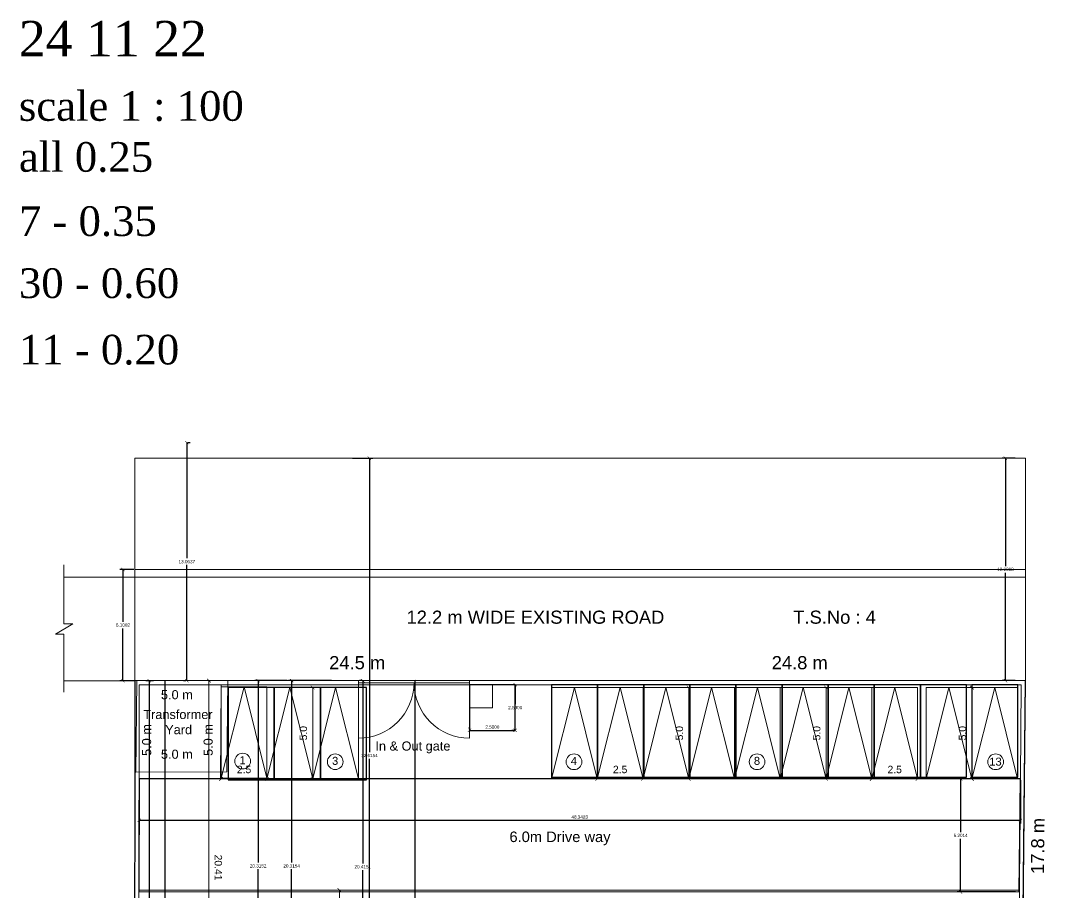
# Model space of a CAD drawing. Header units: metres. Extents: x -1560643 to -1560434, y 43491 to 43663.
# Drawn here: x -1560550.4 to -1560494.2, y 43556.4 to 43604.2 of the extents above; entities that cross this region are included whole.
import ezdxf

# ---------------------------------------------------------------- set-up
doc = ezdxf.new("R2010")
doc.units = ezdxf.units.M
doc.header["$LTSCALE"] = 750
doc.header["$MEASUREMENT"] = 0
doc.header["$PDMODE"] = 35
doc.header["$PDSIZE"] = 50
doc.linetypes.add('CACHE3', pattern=[5.25, 4.2, -1.05])
doc.layers.get('0').update_dxf_attribs({"lineweight": 5})
doc.layers.get('Defpoints').update_dxf_attribs({"lineweight": 0})
for name, color, linetype, lineweight in [('BLK_1_FLR_0_DRINKING_WATER', 7, 'Continuous', 5), ('DIST_CL_ROAD', 7, 'Continuous', 0), ('DIST_EXIT', 7, 'Continuous', 0), ('NOTIFIED_ROAD', 183, 'Continuous', 13), ('ROAD_WIDTH', 2, 'Continuous', 13), ('SEGREGATED_TOILET', 1, 'Continuous', 0), ('TRANSFORMER_YARD', 7, 'Continuous', 0), ('TRANSFORMER_YARD_ROAD', 7, 'Continuous', 0)]:
    doc.layers.add(name, color=color, linetype=linetype, lineweight=lineweight)
for name, color, linetype in [('BLK_1_LVL_0_FRONT_SETBACK', 2, 'Continuous'), ('DRIVEWAY', 6, 'Continuous'), ('GUARD_ROOM', 2, 'Continuous'), ('PLOT_BOUNDARY', 70, 'Continuous'), ('SURRENDER_ROAD_WIDTH', 2, 'Continuous')]:
    doc.layers.add(name, color=color, linetype=linetype)
for name, color, linetype, plot in [('BLK_1_MAX_HEIGHT_CAL', 7, 'Continuous', False), ('PARKING_SLOT', 30, 'Continuous', False), ('SHORTEST_DIST_TO_ROAD', 6, 'Continuous', False)]:
    doc.layers.add(name, color=color, linetype=linetype, plot=plot)
doc.styles.add('cent', font='arial.ttf', dxfattribs={"height": 8})
doc.styles.add('outer', font='arial.ttf')
doc.styles.add('regular', font='arial.ttf', dxfattribs={"height": 15})
doc.styles.get("Standard").update_dxf_attribs({"font": 'arial.ttf'})
doc.styles.add('style1', font='times.ttf', dxfattribs={"width": 0.95, "height": 200})
doc.dimstyles.get("Standard").update_dxf_attribs({"dimtxt": 0.18, "dimasz": 0.18, "dimexe": 0.18, "dimexo": 0.0625, "dimgap": 0.09, "dimtad": 1, "dimtih": 1, "dimtoh": 1, "dimdec": 4, "dimzin": 0, "dimdsep": 46, "dimtxsty": 'Standard', "dimblk": 'ARCHTICK', "dimcen": 0.09, "dimadec": 0, "dimazin": 0, "dimtfac": 1, "dimtdec": 4, "dimtofl": 0, "dimtmove": 0, "dimatfit": 3, "dimldrblk": 'ARCHTICK', "dimfxl": 0, "dimtolj": 1, "dimtzin": 0, "dimarcsym": 0})

# ---------------------------------------------------------------- blocks, each defined once
blk = doc.blocks.new('_ArchTick')
at = {"color": 0, "linetype": 'ByBlock', "const_width": 0.15}
blk.add_lwpolyline([(-0.5, -0.5), (0.5, 0.5)], dxfattribs=at)
blk = doc.blocks.new('*D10')
at = {"layer": 'Defpoints', "color": 0}
for p in [(-1560543.324, 43568.005), (-1560543.025, 43568.005), (-1560543.022, 43503.418)]:
    blk.add_point(p, dxfattribs=at)
at = {"layer": 'SEGREGATED_TOILET', "color": 0, "lineweight": -2}
for p, q in [((-1560543.088, 43568.005), (-1560543.504, 43568.005)), ((-1560543.324, 43568.005), (-1560543.322, 43506.623)), ((-1560543.322, 43503.418), (-1560543.322, 43506.259)), ((-1560543.085, 43503.418), (-1560543.502, 43503.418))]:
    blk.add_line(p, q, dxfattribs=at)
at = {"layer": 'SEGREGATED_TOILET', "color": 0, "lineweight": -2, "xscale": 0.18, "yscale": 0.18, "zscale": 0.18}
for p, rotation in [((-1560543.324, 43568.005), 90.00245245852457), ((-1560543.322, 43503.418), 270.0024524585245)]:
    blk.add_blockref('_ArchTick', p, dxfattribs=dict(at, rotation=rotation))
at = {"layer": 'SEGREGATED_TOILET', "color": 0, "insert": (-1560543.322, 43506.441), "char_height": 0.18, "attachment_point": 5}
blk.add_mtext('\\A1;64.5868', dxfattribs=at)
blk = doc.blocks.new('*D11')
at = {"layer": 'Defpoints', "color": 0}
for p in [(-1560535.51, 43568.006), (-1560533.259, 43568.006), (-1560533.259, 43547.69)]:
    blk.add_point(p, dxfattribs=at)
at = {"layer": 'SHORTEST_DIST_TO_ROAD', "color": 0, "lineweight": -2}
for p, q in [((-1560533.321, 43568.006), (-1560535.69, 43568.006)), ((-1560535.51, 43568.006), (-1560535.51, 43558.03)), ((-1560535.51, 43547.69), (-1560535.51, 43557.666)), ((-1560533.321, 43547.69), (-1560535.69, 43547.69))]:
    blk.add_line(p, q, dxfattribs=at)
at = {"layer": 'SHORTEST_DIST_TO_ROAD', "color": 0, "lineweight": -2, "xscale": 0.18, "yscale": 0.18, "zscale": 0.18}
for p, rotation in [((-1560535.51, 43568.006), 90), ((-1560535.51, 43547.69), 270)]:
    blk.add_blockref('_ArchTick', p, dxfattribs=dict(at, rotation=rotation))
at = {"layer": 'SHORTEST_DIST_TO_ROAD', "color": 0, "insert": (-1560535.51, 43557.848), "char_height": 0.18, "attachment_point": 5}
blk.add_mtext('\\A1;20.3154', dxfattribs=at)
blk = doc.blocks.new('*D12')
at = {"layer": 'Defpoints', "color": 0}
for p in [(-1560537.347, 43568.006), (-1560535.69, 43568.006), (-1560535.69, 43547.69)]:
    blk.add_point(p, dxfattribs=at)
at = {"layer": 'NOTIFIED_ROAD', "color": 0, "lineweight": -2}
for p, q in [((-1560535.753, 43568.006), (-1560537.527, 43568.006)), ((-1560537.347, 43568.006), (-1560537.347, 43558.03)), ((-1560537.347, 43547.69), (-1560537.347, 43557.666)), ((-1560535.753, 43547.69), (-1560537.527, 43547.69))]:
    blk.add_line(p, q, dxfattribs=at)
at = {"layer": 'NOTIFIED_ROAD', "color": 0, "lineweight": -2, "xscale": 0.18, "yscale": 0.18, "zscale": 0.18}
for p, rotation in [((-1560537.347, 43568.006), 90), ((-1560537.347, 43547.69), 270)]:
    blk.add_blockref('_ArchTick', p, dxfattribs=dict(at, rotation=rotation))
at = {"layer": 'NOTIFIED_ROAD', "color": 0, "insert": (-1560537.347, 43557.848), "char_height": 0.18, "attachment_point": 5}
blk.add_mtext('\\A1;20.3152', dxfattribs=at)
blk = doc.blocks.new('*D21')
at = {"layer": 'BLK_1_MAX_HEIGHT_CAL', "color": 0, "lineweight": -2}
for p, q in [((-1560532.163, 43580.206), (-1560531.065, 43580.206)), ((-1560531.245, 43580.206), (-1560531.245, 43564.08)), ((-1560531.245, 43547.591), (-1560531.245, 43563.717)), ((-1560532.151, 43547.591), (-1560531.065, 43547.591))]:
    blk.add_line(p, q, dxfattribs=at)
at = {"layer": 'Defpoints', "color": 0}
for p in [(-1560532.225, 43580.206), (-1560531.245, 43580.206), (-1560532.214, 43547.591)]:
    blk.add_point(p, dxfattribs=at)
at = {"layer": 'BLK_1_MAX_HEIGHT_CAL', "color": 0, "lineweight": -2, "xscale": 0.18, "yscale": 0.18, "zscale": 0.18}
for p, rotation in [((-1560531.245, 43580.206), 90), ((-1560531.245, 43547.591), 270)]:
    blk.add_blockref('_ArchTick', p, dxfattribs=dict(at, rotation=rotation))
at = {"layer": 'BLK_1_MAX_HEIGHT_CAL', "color": 0, "insert": (-1560531.245, 43563.899), "char_height": 0.18, "attachment_point": 5}
blk.add_mtext('\\A1;32.6154', dxfattribs=at)
blk = doc.blocks.new('*D22')
at = {"layer": 'Defpoints', "color": 0}
for p in [(-1560541.266, 43581.065), (-1560541.261, 43581.065), (-1560541.26, 43568.001)]:
    blk.add_point(p, dxfattribs=at)
at = {"layer": 'TRANSFORMER_YARD_ROAD', "color": 0, "lineweight": -2}
for p, q in [((-1560541.261, 43581.065), (-1560541.261, 43574.715)), ((-1560541.203, 43581.065), (-1560541.081, 43581.065)), ((-1560541.261, 43568.001), (-1560541.261, 43574.351)), ((-1560541.322, 43568.001), (-1560541.441, 43568.001))]:
    blk.add_line(p, q, dxfattribs=at)
at = {"layer": 'TRANSFORMER_YARD_ROAD', "color": 0, "lineweight": -2, "xscale": 0.18, "yscale": 0.18, "zscale": 0.18}
for p, rotation in [((-1560541.261, 43581.065), 90), ((-1560541.261, 43568.001), 270)]:
    blk.add_blockref('_ArchTick', p, dxfattribs=dict(at, rotation=rotation))
at = {"layer": 'TRANSFORMER_YARD_ROAD', "color": 0, "insert": (-1560541.261, 43574.533), "char_height": 0.18, "attachment_point": 5}
blk.add_mtext('\\A1;13.0637', dxfattribs=at)
blk = doc.blocks.new('*D23')
at = {"layer": 'Defpoints', "color": 0}
for p in [(-1560544.103, 43574.105), (-1560544.763, 43568.005), (-1560544.04, 43568.005)]:
    blk.add_point(p, dxfattribs=at)
at = {"layer": 'DIST_CL_ROAD', "color": 0, "lineweight": -2}
for p, q in [((-1560544.165, 43574.105), (-1560544.943, 43574.105)), ((-1560544.763, 43574.105), (-1560544.763, 43571.237)), ((-1560544.763, 43568.005), (-1560544.763, 43570.873)), ((-1560544.103, 43568.005), (-1560544.943, 43568.005))]:
    blk.add_line(p, q, dxfattribs=at)
at = {"layer": 'DIST_CL_ROAD', "color": 0, "lineweight": -2, "xscale": 0.18, "yscale": 0.18, "zscale": 0.18}
for p, rotation in [((-1560544.763, 43574.105), 90), ((-1560544.763, 43568.005), 270)]:
    blk.add_blockref('_ArchTick', p, dxfattribs=dict(at, rotation=rotation))
at = {"layer": 'DIST_CL_ROAD', "color": 0, "insert": (-1560544.763, 43571.055), "char_height": 0.18, "attachment_point": 5}
blk.add_mtext('\\A1;6.1002', dxfattribs=at)
blk = doc.blocks.new('*D28')
at = {"layer": 'Defpoints', "color": 0}
for p in [(-1560498.815, 43562.619), (-1560495.737, 43562.619), (-1560495.737, 43556.417)]:
    blk.add_point(p, dxfattribs=at)
at = {"layer": 'DRIVEWAY', "color": 0, "lineweight": -2}
for p, q in [((-1560495.8, 43562.619), (-1560498.995, 43562.619)), ((-1560498.815, 43562.619), (-1560498.815, 43559.7)), ((-1560498.815, 43556.417), (-1560498.815, 43559.336)), ((-1560495.8, 43556.417), (-1560498.995, 43556.417))]:
    blk.add_line(p, q, dxfattribs=at)
at = {"layer": 'DRIVEWAY', "color": 0, "lineweight": -2, "xscale": 0.18, "yscale": 0.18, "zscale": 0.18}
for p, rotation in [((-1560498.815, 43562.619), 90), ((-1560498.815, 43556.417), 270)]:
    blk.add_blockref('_ArchTick', p, dxfattribs=dict(at, rotation=rotation))
at = {"layer": 'DRIVEWAY', "color": 0, "insert": (-1560498.815, 43559.518), "char_height": 0.18, "attachment_point": 5}
blk.add_mtext('\\A1;6.2014', dxfattribs=at)
blk = doc.blocks.new('*D29')
at = {"layer": 'Defpoints', "color": 0, "ltscale": 400}
for p in [(-1560523.249, 43567.78), (-1560523.249, 43565.28), (-1560523.249, 43565.28)]:
    blk.add_point(p, dxfattribs=at)
at = {"layer": 'GUARD_ROOM', "color": 0, "lineweight": -2, "ltscale": 400}
for p, q in [((-1560523.312, 43567.78), (-1560523.429, 43567.78)), ((-1560523.249, 43567.78), (-1560523.249, 43566.712)), ((-1560523.249, 43565.28), (-1560523.249, 43566.348)), ((-1560523.312, 43565.28), (-1560523.429, 43565.28))]:
    blk.add_line(p, q, dxfattribs=at)
at = {"layer": 'GUARD_ROOM', "color": 0, "lineweight": -2, "ltscale": 400, "xscale": 0.18, "yscale": 0.18, "zscale": 0.18}
for p, rotation in [((-1560523.249, 43567.78), 90), ((-1560523.249, 43565.28), 270)]:
    blk.add_blockref('_ArchTick', p, dxfattribs=dict(at, rotation=rotation))
at = {"layer": 'GUARD_ROOM', "color": 0, "ltscale": 400, "insert": (-1560523.249, 43566.53), "char_height": 0.18, "attachment_point": 5}
blk.add_mtext('\\A1;2.5000', dxfattribs=at)
blk = doc.blocks.new('*D30')
at = {"layer": 'Defpoints', "color": 0, "ltscale": 400}
for p in [(-1560525.749, 43565.28), (-1560523.249, 43565.28), (-1560523.249, 43565.28)]:
    blk.add_point(p, dxfattribs=at)
at = {"layer": 'GUARD_ROOM', "color": 0, "lineweight": -2, "ltscale": 400}
for p, q in [((-1560525.749, 43565.342), (-1560525.749, 43565.46)), ((-1560523.249, 43565.342), (-1560523.249, 43565.46)), ((-1560525.749, 43565.28), (-1560523.249, 43565.28))]:
    blk.add_line(p, q, dxfattribs=at)
at = {"layer": 'GUARD_ROOM', "color": 0, "lineweight": -2, "ltscale": 400, "xscale": 0.18, "yscale": 0.18, "zscale": 0.18, "rotation": 180}
blk.add_blockref('_ArchTick', (-1560525.749, 43565.28), dxfattribs=at)
at = {"layer": 'GUARD_ROOM', "color": 0, "lineweight": -2, "ltscale": 400, "xscale": 0.18, "yscale": 0.18, "zscale": 0.18}
blk.add_blockref('_ArchTick', (-1560523.249, 43565.28), dxfattribs=at)
at = {"layer": 'GUARD_ROOM', "color": 0, "ltscale": 400, "insert": (-1560524.499, 43565.462), "char_height": 0.18, "attachment_point": 5}
blk.add_mtext('\\A1;2.5000', dxfattribs=at)
blk = doc.blocks.new('*D33')
at = {"layer": 'Defpoints', "color": 0}
for p in [(-1560531.61, 43568.006), (-1560531.61, 43568.006), (-1560531.608, 43547.591)]:
    blk.add_point(p, dxfattribs=at)
at = {"layer": 'DIST_EXIT', "color": 0, "lineweight": -2}
for p, q in [((-1560531.673, 43568.006), (-1560531.79, 43568.006)), ((-1560531.61, 43568.006), (-1560531.61, 43557.98)), ((-1560531.61, 43547.591), (-1560531.61, 43557.616)), ((-1560531.671, 43547.591), (-1560531.79, 43547.591))]:
    blk.add_line(p, q, dxfattribs=at)
at = {"layer": 'DIST_EXIT', "color": 0, "lineweight": -2, "xscale": 0.18, "yscale": 0.18, "zscale": 0.18}
for p, rotation in [((-1560531.61, 43568.006), 90), ((-1560531.61, 43547.591), 270)]:
    blk.add_blockref('_ArchTick', p, dxfattribs=dict(at, rotation=rotation))
at = {"layer": 'DIST_EXIT', "color": 0, "insert": (-1560531.61, 43557.798), "char_height": 0.18, "attachment_point": 5}
blk.add_mtext('\\A1;20.4151', dxfattribs=at)
blk = doc.blocks.new('*D35')
at = {"layer": 'Defpoints', "color": 0}
for p in [(-1560543.879, 43562.619), (-1560495.537, 43562.619), (-1560543.879, 43560.345)]:
    blk.add_point(p, dxfattribs=at)
at = {"layer": 'DRIVEWAY', "color": 0, "lineweight": -2}
for p, q in [((-1560543.879, 43562.556), (-1560543.879, 43560.165)), ((-1560495.537, 43562.556), (-1560495.537, 43560.165)), ((-1560495.537, 43560.345), (-1560543.879, 43560.345))]:
    blk.add_line(p, q, dxfattribs=at)
at = {"layer": 'DRIVEWAY', "color": 0, "lineweight": -2, "xscale": 0.18, "yscale": 0.18, "zscale": 0.18, "rotation": 180}
blk.add_blockref('_ArchTick', (-1560543.879, 43560.345), dxfattribs=at)
at = {"layer": 'DRIVEWAY', "color": 0, "lineweight": -2, "xscale": 0.18, "yscale": 0.18, "zscale": 0.18}
blk.add_blockref('_ArchTick', (-1560495.537, 43560.345), dxfattribs=at)
at = {"layer": 'DRIVEWAY', "color": 0, "insert": (-1560519.708, 43560.527), "char_height": 0.18, "attachment_point": 5}
blk.add_mtext('\\A1;48.3423', dxfattribs=at)
blk = doc.blocks.new('A$C52BB42CC')
for p, q in [((3748.3, 3178.9), (3748.3, 3306.6)), ((3748.3, 3280.2), (5825, 3280.2)), ((5825, 3056.6), (5825, 3280.2)), ((3730.6, 3156.8), (3767.6, 3178.9)), ((3767.6, 3178.9), (3748.3, 3178.9)), ((3748.3, 3156.8), (3730.6, 3156.8)), ((3748.3, 3031.4), (3748.3, 3156.8)), ((3902, 3056.4), (3748.3, 3056.4)), ((3901.2, 2273.4), (3902, 3056.4)), ((3902, 3056.4), (4810.3, 3056.6)), ((4061.7, 2252.8), (4061.6, 3056.5)), ((4384.5, 3047.6), (4384.5, 3056.6)), ((4384.5, 2848.9), (4384.5, 3052.1)), ((4624.5, 3047.6), (4624.5, 3056.6)), ((4624.5, 3056.6), (4674.5, 3056.6)), ((4810.3, 3056.6), (5825, 3056.6)), ((5825, 3056.6), (5818, 2345.7)), ((3910.2, 2273.4), (3911, 3047.4)), ((3911, 3047.4), (3910.8, 2844.5)), ((3911, 3047.4), (4810.3, 3047.6)), ((4088.1, 3047.4), (3911, 3047.4)), ((4086.3, 2844.4), (4088.1, 3047.4)), ((4088, 3043), (4186.9, 3043)), ((4088, 3043), (4088, 2845.8)), ((4137.5, 3043), (4088, 2845.8)), ((4137.5, 3043), (4186.9, 2845.8)), ((4186.9, 3043), (4186.9, 2845.8)), ((4186.9, 3041.7), (4285.7, 3041.7)), ((4186.9, 3041.7), (4186.9, 2844.5)), ((4236.3, 3041.7), (4186.9, 2844.5)), ((4236.3, 3041.7), (4285.7, 2844.5)), ((4285.7, 3041.7), (4384.5, 3041.7)), ((4285.7, 3041.7), (4285.7, 2844.5)), ((4335.1, 3041.7), (4285.7, 2844.5)), ((4285.7, 3041.7), (4285.7, 2844.5)), ((4285.7, 3041.6), (4285.7, 2844.4)), ((4335.1, 3041.7), (4384.5, 2844.5)), ((4810.3, 3047.6), (4384.5, 3047.6)), ((4384.5, 3041.7), (4384.5, 2844.5)), ((4504.4, 3047.6), (4504.6, 3047.6)), ((4624.5, 3047.6), (4624.5, 2932.1)), ((4624.5, 3047.6), (5815.9, 3047.6)), ((4801.3, 2844.4), (4801.3, 3047.6)), ((4801.3, 3041.6), (4900.1, 3041.6)), ((4801.3, 3041.6), (4801.3, 2844.4)), ((4850.7, 3041.6), (4801.3, 2844.4)), ((4850.7, 3041.6), (4900.1, 2844.4)), ((4900.1, 3041.6), (4999, 3041.6)), ((4900.1, 3041.6), (4900.1, 2844.4)), ((4949.5, 3041.6), (4900.1, 2844.4)), ((4900.1, 3041.6), (4900.1, 2844.4)), ((4949.5, 3041.6), (4999, 2844.4)), ((4999, 3041.6), (5097.8, 3041.6)), ((4999, 3041.6), (4999, 2844.4)), ((5048.4, 3041.6), (4999, 2844.4)), ((4999, 3041.6), (4999, 2844.4)), ((5048.4, 3041.6), (5097.8, 2844.4)), ((5097.8, 3041.6), (5097.8, 2844.4)), ((5097.8, 3041.6), (5196.6, 3041.6)), ((5097.8, 3041.6), (5097.8, 2844.4)), ((5147.2, 3041.6), (5097.8, 2844.4)), ((5097.8, 3041.6), (5097.8, 2844.4)), ((5147.2, 3041.6), (5196.6, 2844.4)), ((5196.6, 3041.6), (5295.4, 3041.6)), ((5196.6, 3041.6), (5196.6, 2844.4)), ((5246, 3041.6), (5196.6, 2844.4)), ((5196.6, 3041.6), (5196.6, 2844.4)), ((5246, 3041.6), (5295.4, 2844.4)), ((5295.4, 3041.6), (5394.3, 3041.6)), ((5295.4, 3041.6), (5295.4, 2844.4)), ((5344.9, 3041.6), (5295.4, 2844.4)), ((5295.4, 3041.6), (5295.4, 2844.4)), ((5344.9, 3041.6), (5394.3, 2844.4)), ((5394.3, 3041.6), (5394.3, 2844.4)), ((5394.3, 3041.6), (5493.1, 3041.6)), ((5394.3, 3041.6), (5394.3, 2844.4)), ((5443.7, 3041.6), (5394.3, 2844.4)), ((5394.3, 3041.6), (5394.3, 2844.4)), ((5443.7, 3041.6), (5493.1, 2844.4)), ((5493.1, 3041.6), (5591.9, 3041.6)), ((5493.1, 3041.6), (5493.1, 2844.4)), ((5542.5, 3041.6), (5493.1, 2844.4)), ((5493.1, 3041.6), (5493.1, 2844.4)), ((5542.5, 3041.6), (5591.9, 2844.4)), ((5591.9, 3041.6), (5591.9, 2844.4)), ((5610.3, 3041.6), (5709.1, 3041.6)), ((5610.3, 3041.6), (5610.3, 2844.4)), ((5659.7, 3041.6), (5610.3, 2844.4)), ((5659.7, 3041.6), (5709.1, 2844.4)), ((5709.1, 3041.6), (5709.1, 2844.4)), ((5709.1, 3041.6), (5709.1, 2844.4)), ((5709.1, 3041.6), (5808, 3041.6)), ((5709.1, 3041.6), (5709.1, 2844.4)), ((5758.5, 3041.6), (5709.1, 2844.4)), ((5758.5, 3041.6), (5808, 2844.4)), ((5808, 3041.6), (5808, 2844.4)), ((5815.9, 3047.6), (5813.9, 2844.4)), ((4086.3, 2844.4), (3910.8, 2844.5)), ((4088, 2845.8), (4186.9, 2845.8)), ((4186.8, 2844.4), (4088, 2844.4)), ((4186.9, 2844.5), (4285.7, 2844.5)), ((4285.7, 2844.5), (4384.5, 2844.5)), ((4801.3, 2844.4), (4900.1, 2844.4)), ((4998.9, 2844.4), (4900.1, 2844.4)), ((4900.1, 2844.4), (4999, 2844.4)), ((4999, 2844.4), (5097.8, 2844.4)), ((5097.8, 2844.4), (5196.6, 2844.4)), ((5196.6, 2844.4), (5295.4, 2844.4)), ((5295.4, 2844.4), (5394.3, 2844.4)), ((5394.3, 2844.4), (5493.1, 2844.4)), ((5591.8, 2844.4), (5493, 2844.4)), ((5493.1, 2844.4), (5591.9, 2844.4)), ((5610.3, 2844.4), (5709.1, 2844.4)), ((5709.1, 2844.4), (5808, 2844.4)), ((5813.9, 2844.4), (5809.1, 2354.6)), ((3910.6, 2604.4), (5811.6, 2604.4)), ((4343.3, 2252.8), (4343.3, 2604.4))]:
    blk.add_line(p, q)
at = {"linetype": 'CACHE3', "ltscale": 2}
for p, q in [((4624.5, 3052.1), (4384.5, 3052.1)), ((4384.5, 3052.1), (4384.5, 2932.1)), ((4624.5, 3034.1), (4624.5, 3052.1)), ((4624.5, 2932.1), (4624.5, 2998.1))]:
    blk.add_line(p, q, dxfattribs=at)
at = {"const_width": 1.2}
for points in [[(4065.6, 3052.5), (4057.6, 3060.5)], [(4289.7, 3037.6), (4281.7, 3045.6)], [(5101.8, 3037.6), (5093.8, 3045.6)], [(5398.3, 3037.6), (5390.3, 3045.6)], [(5713.1, 3037.6), (5705.1, 3045.6)], [(4092, 2848.4), (4084, 2840.4)], [(4182.8, 2840.4), (4190.8, 2848.4)], [(4281.7, 2848.4), (4289.7, 2840.4)], [(4904.1, 2848.4), (4896.1, 2840.4)], [(4994.9, 2840.4), (5002.9, 2848.4)], [(5093.8, 2848.4), (5101.8, 2840.4)], [(5390.3, 2848.4), (5398.3, 2840.4)], [(5497, 2848.4), (5489, 2840.4)], [(5587.8, 2840.4), (5595.8, 2848.4)], [(5705.1, 2848.4), (5713.1, 2840.4)], [(4347.3, 2600.4), (4339.3, 2608.4)]]:
    blk.add_lwpolyline(points, dxfattribs=at)
blk.add_lwpolyline([(4624.5, 3047.6), (4673.9, 3047.6), (4673.9, 2998.1), (4624.5, 2998.1)], close=True)
for centre in [(4134.5, 2882.8), (4334.4, 2881.4), (4850, 2881.3), (5245.3, 2881.3), (5760.5, 2881.3)]:
    blk.add_circle(centre, 17)
at = {"linetype": 'CACHE3', "ltscale": 2}
for centre, start, end in [((4384.5, 3052.1), 270, 0), ((4624.5, 3052.1), 180, 270)]:
    blk.add_arc(centre, 120, start, end, dxfattribs=at)
for s, height, style, p in [('24 11 22', 76.77, 'style1', (3651.3, 4404)), ('scale 1 : 100', 63.974, 'style1', (3651.3, 4265.1)), ('all 0.25', 63.97, 'style1', (3651.3, 4155.1)), ('7 - 0.35', 63.97, 'style1', (3651.3, 4016.5)), ('30 - 0.60', 63.97, 'style1', (3651.3, 3882.6)), ('11 - 0.20', 63.97, 'style1', (3651.3, 3739.1)), ('12.2 m WIDE EXISTING ROAD', 28.347, 'outer', (4488.4, 3179.3)), ('T.S.No : 4', 28.35, 'outer', (5323.5, 3179.3)), ('24.5 m', 28.35, 'outer', (4321.3, 3081.1)), ('24.8 m', 28.35, 'outer', (5276.9, 3081.1)), ('5.0 m', 19.69, 'outer', (3958, 3016.3)), ('Transformer', 19.686, 'outer', (3919.9, 2973.6)), ('Yard', 19.69, 'outer', (3967.2, 2940.8)), ('In & Out gate', 19.686, 'outer', (4421.1, 2905.5)), ('5.0 m', 19.69, 'outer', (3958, 2887.8)), ('2.5', 16, 'cent', (4122, 2856.7)), ('2.5', 16, 'cent', (4934.1, 2856.7)), ('2.5', 16, 'cent', (5527, 2856.7)), ('6.0m Drive way', 22.678, 'outer', (4710.6, 2708))]:
    blk.add_text(s, height=height, dxfattribs=dict(style=style)).set_placement(p)
for s, height, rotation, style, p in [('5.0 m', 19.69, 90, 'outer', (3936.9, 2893.9)), ('5.0 m', 19.69, 90, 'outer', (4069.7, 2893.9)), ('5.0', 16, 90, 'cent', (4273.4, 2927.5)), ('5.0', 16, 90, 'cent', (5085.5, 2927.5)), ('5.0', 16, 90, 'cent', (5382, 2927.5)), ('5.0', 16, 90, 'cent', (5696.8, 2927.5)), ('17.8 m', 28.35, 89.4391, 'outer', (5864.9, 2638.9)), ('20.41', 16, 270.0105, 'cent', (4074, 2680.9))]:
    blk.add_text(s, height=height, rotation=rotation, dxfattribs=dict(style=style)).set_placement(p)
at = {"lineweight": -3, "style": 'regular'}
for s, height, p in [('1', 17.3, (4127.6, 2876.1)), ('3', 17.3, (4327.5, 2874.7)), ('4', 17.3, (4843.1, 2874.6)), ('8', 17.3, (5238.4, 2874.6)), ('13', 17.28, (5746.7, 2873))]:
    blk.add_text(s, height=height, dxfattribs=at).set_placement(p)
blk = doc.blocks.new('*D47')
at = {"layer": 'Defpoints', "color": 0}
for p in [(-1560496.356, 43580.209), (-1560495.758, 43580.21), (-1560495.757, 43568.009)]:
    blk.add_point(p, dxfattribs=at)
at = {"layer": 'SURRENDER_ROAD_WIDTH', "color": 0, "lineweight": -2}
for p, q in [((-1560495.821, 43580.21), (-1560496.536, 43580.209)), ((-1560496.356, 43580.209), (-1560496.355, 43574.291)), ((-1560496.355, 43568.009), (-1560496.355, 43573.927)), ((-1560495.82, 43568.009), (-1560496.535, 43568.009))]:
    blk.add_line(p, q, dxfattribs=at)
at = {"layer": 'SURRENDER_ROAD_WIDTH', "color": 0, "lineweight": -2, "xscale": 0.18, "yscale": 0.18, "zscale": 0.18}
for p, rotation in [((-1560496.356, 43580.209), 90.00519554173798), ((-1560496.355, 43568.009), 270.005195541738)]:
    blk.add_blockref('_ArchTick', p, dxfattribs=dict(at, rotation=rotation))
at = {"layer": 'SURRENDER_ROAD_WIDTH', "color": 0, "insert": (-1560496.355, 43574.109), "char_height": 0.18, "attachment_point": 5}
blk.add_mtext('\\A1;12.2003', dxfattribs=at)

msp = doc.modelspace()

# ---------------------------------------------------------------- linework, layer by layer
at = {"layer": 'BLK_1_LVL_0_FRONT_SETBACK'}
msp.add_lwpolyline([(-1560528.72822, 43568.00617), (-1560542.4705, 43568.00493), (-1560542.4705, 43547.59082), (-1560528.72822, 43547.59082)], close=True, dxfattribs=at)
at = {"layer": 'DRIVEWAY'}
msp.add_lwpolyline([(-1560543.88475, 43556.4359), (-1560495.59738, 43556.41731), (-1560495.53667, 43562.61881), (-1560543.87901, 43562.61881)], close=True, dxfattribs=at)
at = {"layer": 'GUARD_ROOM', "ltscale": 400}
msp.add_lwpolyline([(-1560525.74927, 43565.27969), (-1560523.24927, 43565.27969), (-1560523.24927, 43567.77969), (-1560525.74927, 43567.77969)], close=True, dxfattribs=at)
at = {"layer": 'NOTIFIED_ROAD', "color": 1}
msp.add_line((-1560495.25528, 43574.10939), (-1560544.10261, 43574.10496), dxfattribs=at)
msp.add_lwpolyline([(-1560544.10261, 43568.00478), (-1560495.25528, 43568.00921), (-1560495.25528, 43580.20957), (-1560544.10261, 43580.20514)], close=True, dxfattribs=at)
at = {"layer": 'PARKING_SLOT', "linetype": 'Continuous'}
for points in [[(-1560538.99564, 43562.57095), (-1560536.46564, 43562.57095), (-1560536.46564, 43567.63096), (-1560538.99564, 43567.63096)], [(-1560536.46564, 43562.57095), (-1560533.93564, 43562.57095), (-1560533.93564, 43567.63096), (-1560536.46564, 43567.63096)], [(-1560533.93564, 43562.57096), (-1560531.40564, 43562.57095), (-1560531.40564, 43567.63096), (-1560533.93564, 43567.63097)], [(-1560521.25828, 43562.72054), (-1560518.72828, 43562.72053), (-1560518.72828, 43567.78054), (-1560521.25828, 43567.78055)], [(-1560518.72828, 43562.72054), (-1560516.19828, 43562.72053), (-1560516.19828, 43567.78054), (-1560518.72828, 43567.78055)], [(-1560516.19828, 43562.72055), (-1560513.66828, 43562.72054), (-1560513.66828, 43567.78056), (-1560516.19828, 43567.78056)], [(-1560513.66828, 43562.72054), (-1560511.13828, 43562.72054), (-1560511.13828, 43567.78055), (-1560513.66828, 43567.78056)], [(-1560511.13828, 43562.72054), (-1560508.60828, 43562.72054), (-1560508.60828, 43567.78055), (-1560511.13828, 43567.78056)], [(-1560508.60828, 43562.72055), (-1560506.07828, 43562.72054), (-1560506.07828, 43567.78055), (-1560508.60828, 43567.78056)], [(-1560506.07828, 43562.72054), (-1560503.54828, 43562.72054), (-1560503.54828, 43567.78055), (-1560506.07828, 43567.78055)], [(-1560503.54828, 43562.72054), (-1560501.01828, 43562.72054), (-1560501.01828, 43567.78055), (-1560503.54828, 43567.78055)], [(-1560501.01828, 43562.72054), (-1560498.48828, 43562.72054), (-1560498.48828, 43567.78055), (-1560501.01828, 43567.78055)], [(-1560498.19795, 43562.72054), (-1560495.66795, 43562.72054), (-1560495.66795, 43567.78055), (-1560498.19795, 43567.78055)]]:
    msp.add_lwpolyline(points, close=True, dxfattribs=at)
at = {"layer": 'PLOT_BOUNDARY'}
msp.add_lwpolyline([(-1560548.00864, 43497.66696), (-1560539.72742, 43497.70334), (-1560527.38362, 43497.55114), (-1560526.68092, 43513.92013), (-1560526.13418, 43530.49836), (-1560519.96583, 43530.36392), (-1560519.94566, 43549.89785), (-1560495.43206, 43549.95038), (-1560495.25528, 43568.00921), (-1560544.10261, 43568.00478), (-1560544.1212, 43548.11531), (-1560544.26284, 43530.89551), (-1560543.96704, 43530.89551), (-1560545.39144, 43509.99133), (-1560548.00864, 43497.66696)], close=True, dxfattribs=at)
at = {"layer": 'ROAD_WIDTH', "color": 1}
msp.add_lwpolyline([(-1560544.10261, 43568.00478), (-1560495.25528, 43568.00921), (-1560495.25528, 43580.20957), (-1560544.10261, 43580.20514)], close=True, dxfattribs=at)
at = {"layer": 'TRANSFORMER_YARD'}
msp.add_lwpolyline([(-1560539.05901, 43563.00624), (-1560539.01006, 43568.006), (-1560544.01005, 43567.99528), (-1560544.059, 43562.99552)], close=True, dxfattribs=at)

# ---------------------------------------------------------------- block references
at = {"layer": 'BLK_1_FLR_0_DRINKING_WATER', "xscale": 0.0254016284015961, "yscale": 0.0254016284015961, "zscale": 0.0254016284015961}
msp.add_blockref('A$C52BB42CC', (-1560643.21924, 43490.36698), dxfattribs=at)

# ---------------------------------------------------------------- dimensions: what is measured, and where the dimension line sits
at = {"layer": 'BLK_1_MAX_HEIGHT_CAL', "color": 6}
dim = msp.add_linear_dim(base=(-1560531.24544, 43580.20621), p1=(-1560532.21362, 43547.59082), p2=(-1560532.22502, 43580.20621), angle=270, dimstyle='Standard', override={"dimscale": 1}, dxfattribs=at)
dim.commit()
dim.dimension.update_dxf_attribs({"geometry": '*D21', "text_midpoint": (-1560531.24544, 43563.89852)})
at = {"layer": 'DIST_CL_ROAD', "color": 1}
dim = msp.add_linear_dim(base=(-1560544.76319, 43568.00478), p1=(-1560544.10261, 43574.10496), p2=(-1560544.04011, 43568.00478), angle=90, dimstyle='Standard', dxfattribs=at)
dim.commit()
dim.dimension.update_dxf_attribs({"geometry": '*D23', "text_midpoint": (-1560544.76319, 43571.05487)})
at = {"layer": 'DIST_EXIT'}
dim = msp.add_linear_dim(base=(-1560531.61013, 43568.00591), p1=(-1560531.60828, 43547.59082), p2=(-1560531.61013, 43568.00591), angle=90, dimstyle='Standard', dxfattribs=at)
dim.commit()
dim.dimension.update_dxf_attribs({"geometry": '*D33', "text_midpoint": (-1560531.61013, 43557.79837)})
at = {"layer": 'DRIVEWAY'}
dim = msp.add_aligned_dim(p1=(-1560495.53667, 43562.61881), p2=(-1560543.87901, 43562.61881), distance=2.27398, dimstyle='Standard', dxfattribs=at)
dim.commit()
dim.dimension.update_dxf_attribs({"geometry": '*D35', "text_midpoint": (-1560519.70784, 43560.5268)})
dim = msp.add_linear_dim(base=(-1560498.815134, 43562.61881), p1=(-1560495.737257, 43556.417362), p2=(-1560495.737257, 43562.61881), angle=90, dimstyle='Standard', dxfattribs=at)
dim.commit()
dim.dimension.update_dxf_attribs({"geometry": '*D28', "text_midpoint": (-1560498.815134, 43559.518086)})
at = {"layer": 'GUARD_ROOM', "ltscale": 400}
for p1, picture, middle in [((-1560523.24927, 43567.77969), '*D29', (-1560523.24927, 43566.52969)), ((-1560525.74927, 43565.27969), '*D30', (-1560524.49927, 43565.46159))]:
    dim = msp.add_aligned_dim(p1=p1, p2=(-1560523.24927, 43565.27969), distance=0, dimstyle='Standard', dxfattribs=at)
    dim.commit()
    dim.dimension.update_dxf_attribs({"geometry": picture, "text_midpoint": middle})
at = {"layer": 'NOTIFIED_ROAD', "color": 1}
dim = msp.add_linear_dim(base=(-1560537.3469, 43568.00555), p1=(-1560535.69046, 43547.69037), p2=(-1560535.69046, 43568.00555), angle=90, dimstyle='Standard', override={"dimfxl": 0}, dxfattribs=at)
dim.commit()
dim.dimension.update_dxf_attribs({"geometry": '*D12', "text_midpoint": (-1560537.3469, 43557.84796)})
at = {"layer": 'SEGREGATED_TOILET'}
dim = msp.add_linear_dim(base=(-1560543.32439, 43568.00486), p1=(-1560543.02224, 43503.41804), p2=(-1560543.025, 43568.00488), angle=90.002452, dimstyle='Standard', dxfattribs=at)
dim.commit()
dim.dimension.update_dxf_attribs({"geometry": '*D10', "text_midpoint": (-1560543.32176, 43506.44127), "dimtype": 161})
at = {"layer": 'SHORTEST_DIST_TO_ROAD', "color": 1}
dim = msp.add_linear_dim(base=(-1560535.51046, 43568.00577), p1=(-1560533.25853, 43547.69037), p2=(-1560533.25853, 43568.00577), angle=90, dimstyle='Standard', dxfattribs=at)
dim.commit()
dim.dimension.update_dxf_attribs({"geometry": '*D11', "text_midpoint": (-1560535.51046, 43557.84807)})
at = {"layer": 'SURRENDER_ROAD_WIDTH'}
dim = msp.add_aligned_dim(p1=(-1560495.7573, 43568.00921), p2=(-1560495.7584, 43580.20952), distance=0.59751, dimstyle='Standard', dxfattribs=at)
dim.commit()
dim.dimension.update_dxf_attribs({"geometry": '*D47', "text_midpoint": (-1560496.35536, 43574.10931)})
at = {"layer": 'TRANSFORMER_YARD_ROAD'}
dim = msp.add_linear_dim(base=(-1560541.26086, 43581.06485), p1=(-1560541.25963, 43568.00118), p2=(-1560541.26576, 43581.06485), angle=90, dimstyle='Standard', dxfattribs=at)
dim.commit()
dim.dimension.update_dxf_attribs({"geometry": '*D22', "text_midpoint": (-1560541.26086, 43574.53301)})

doc.saveas('drawing.dxf')
